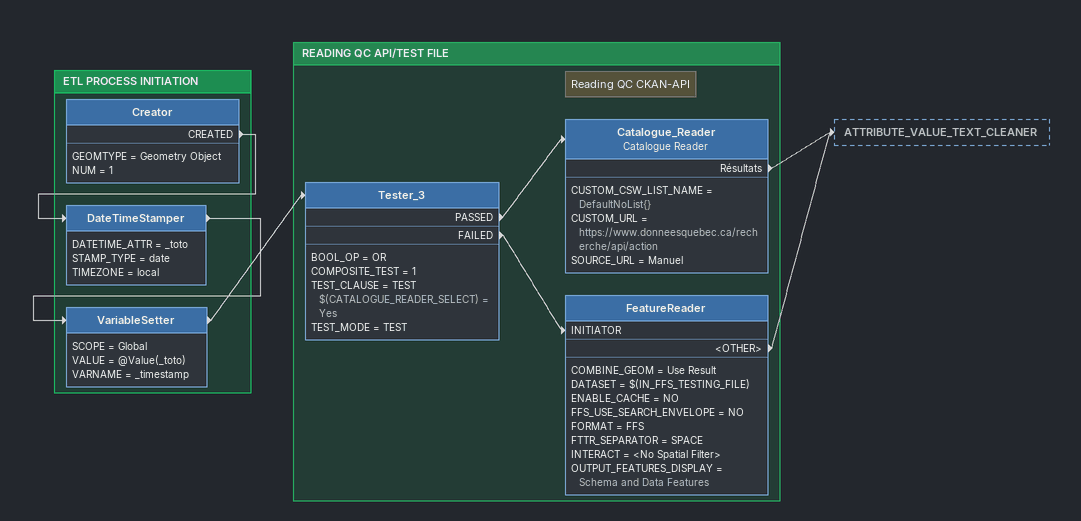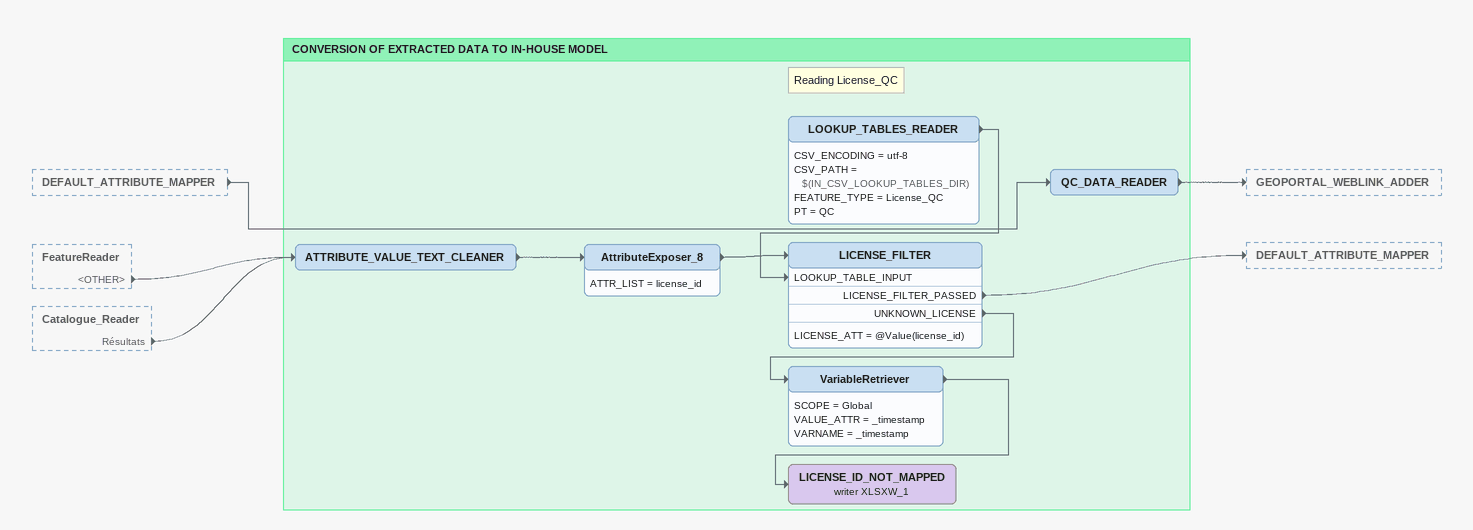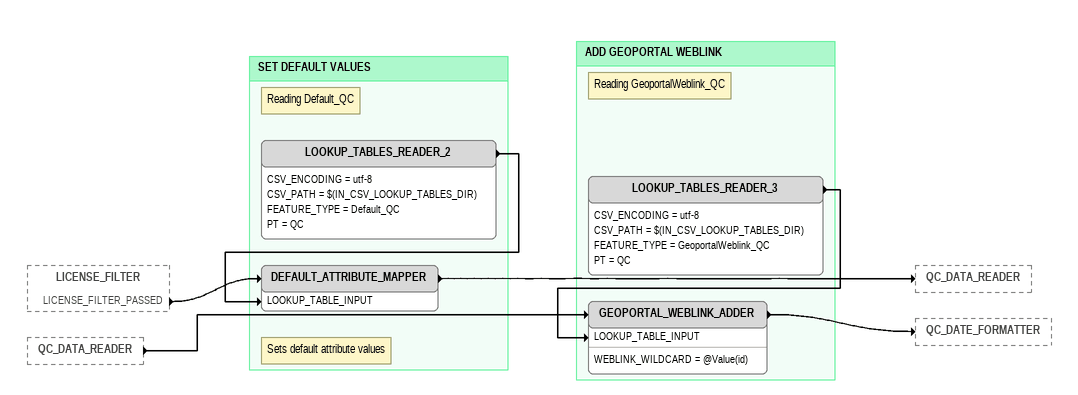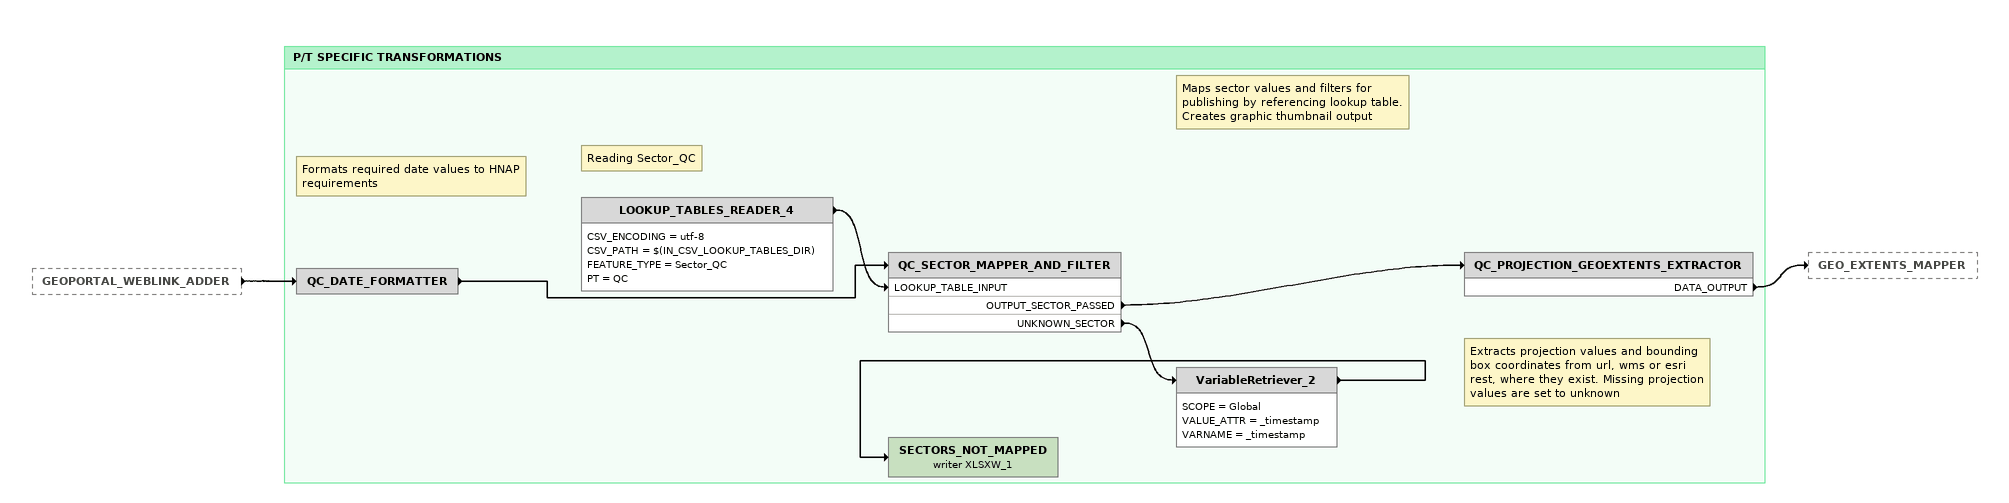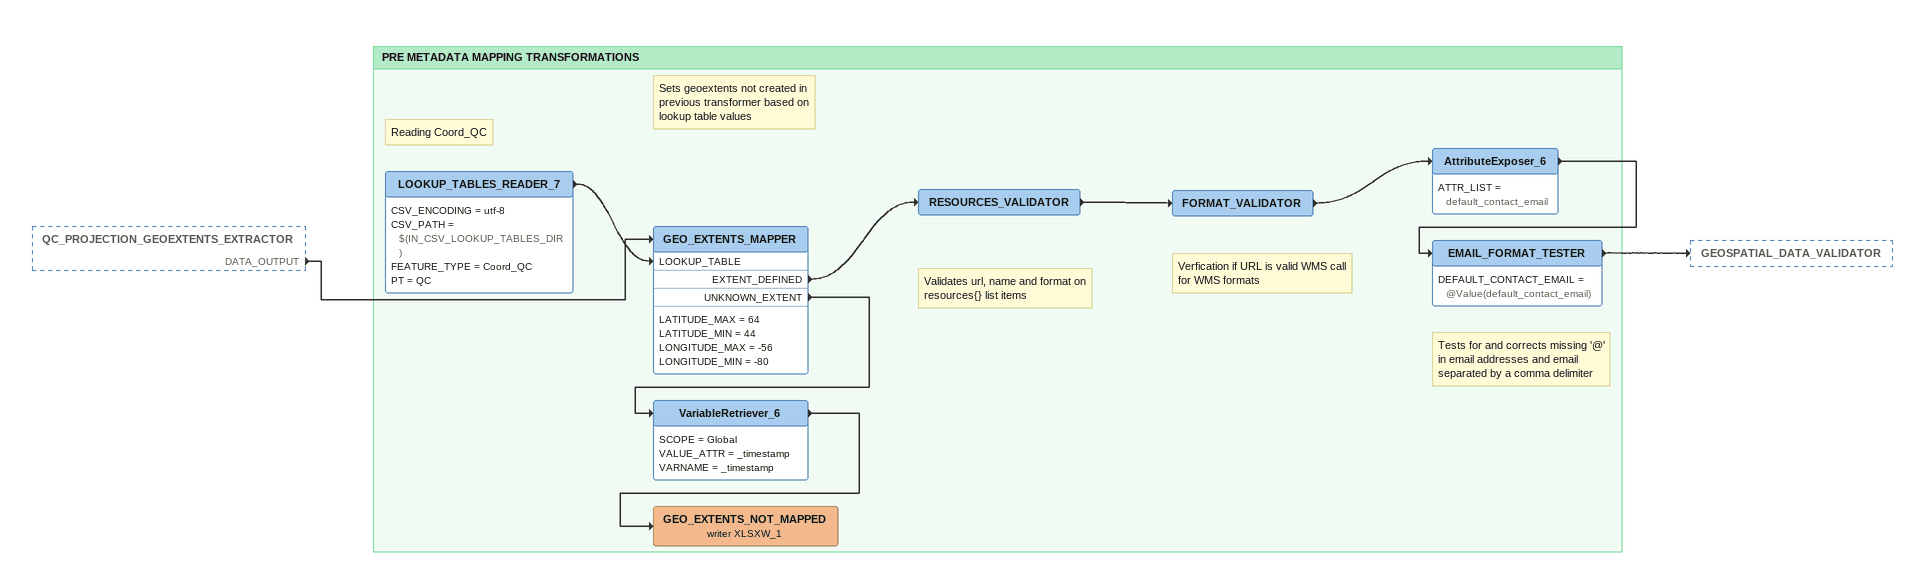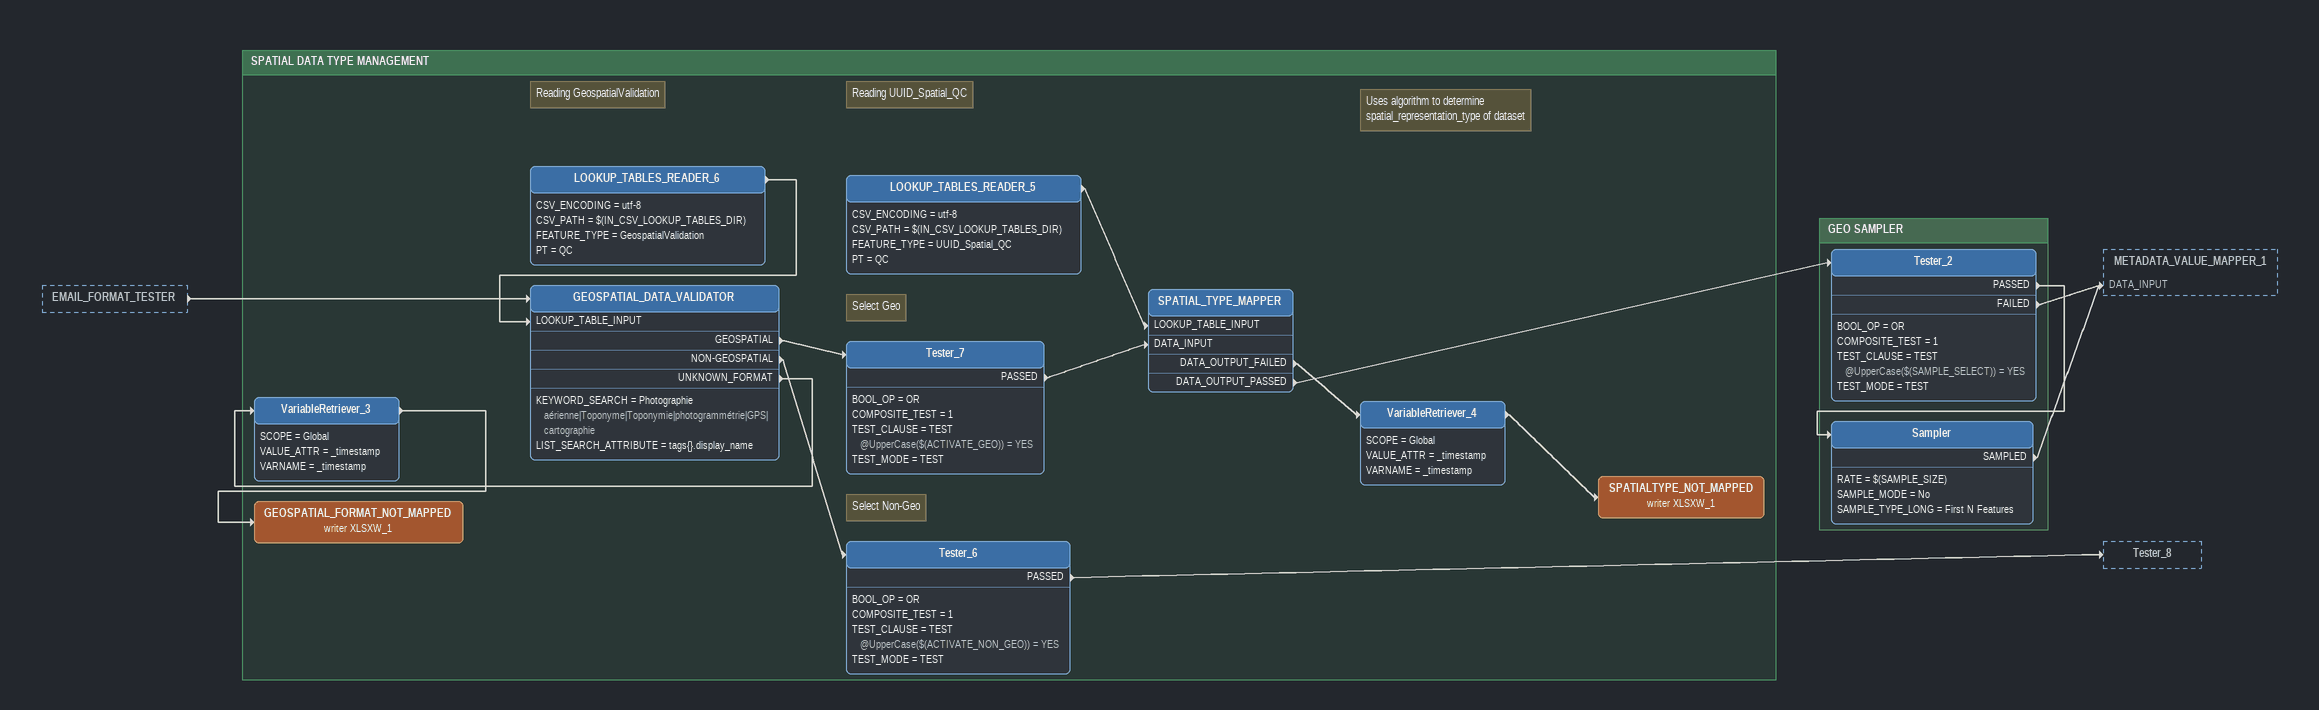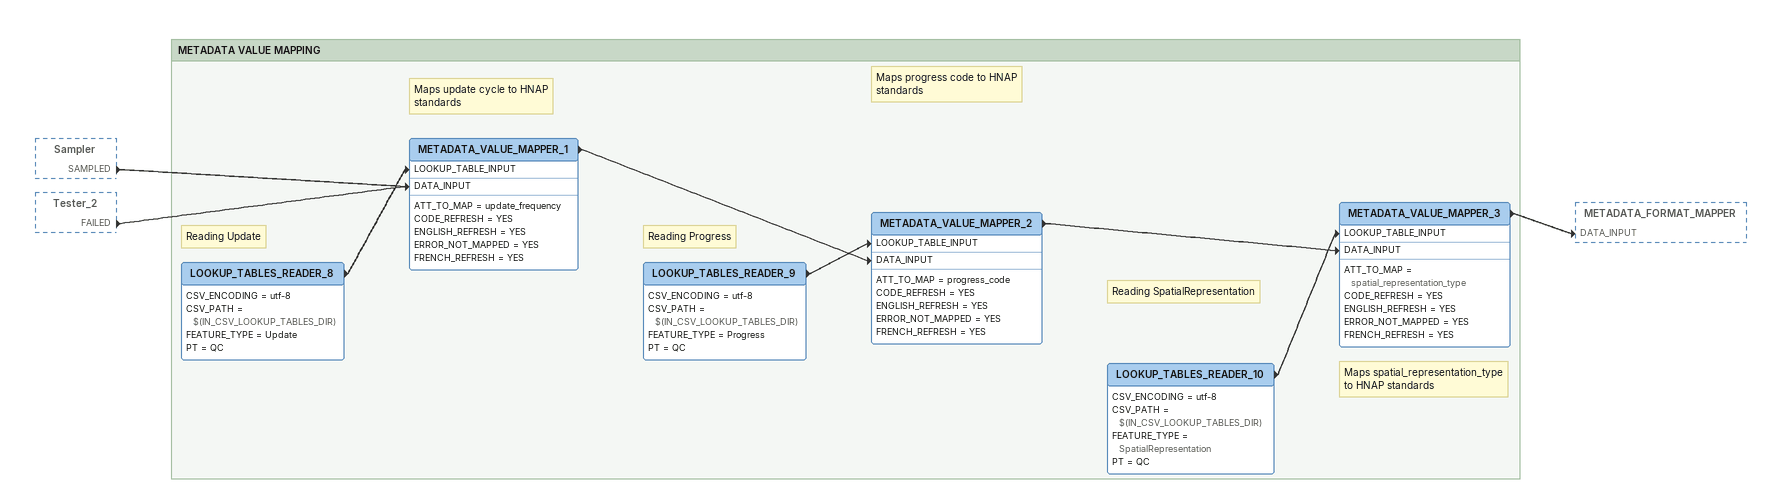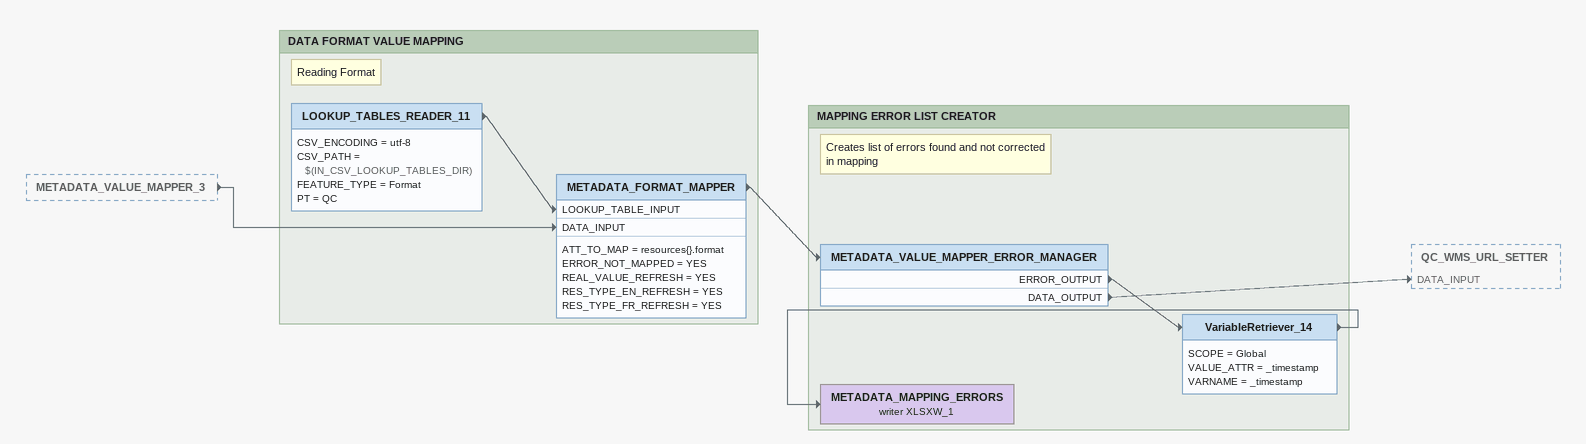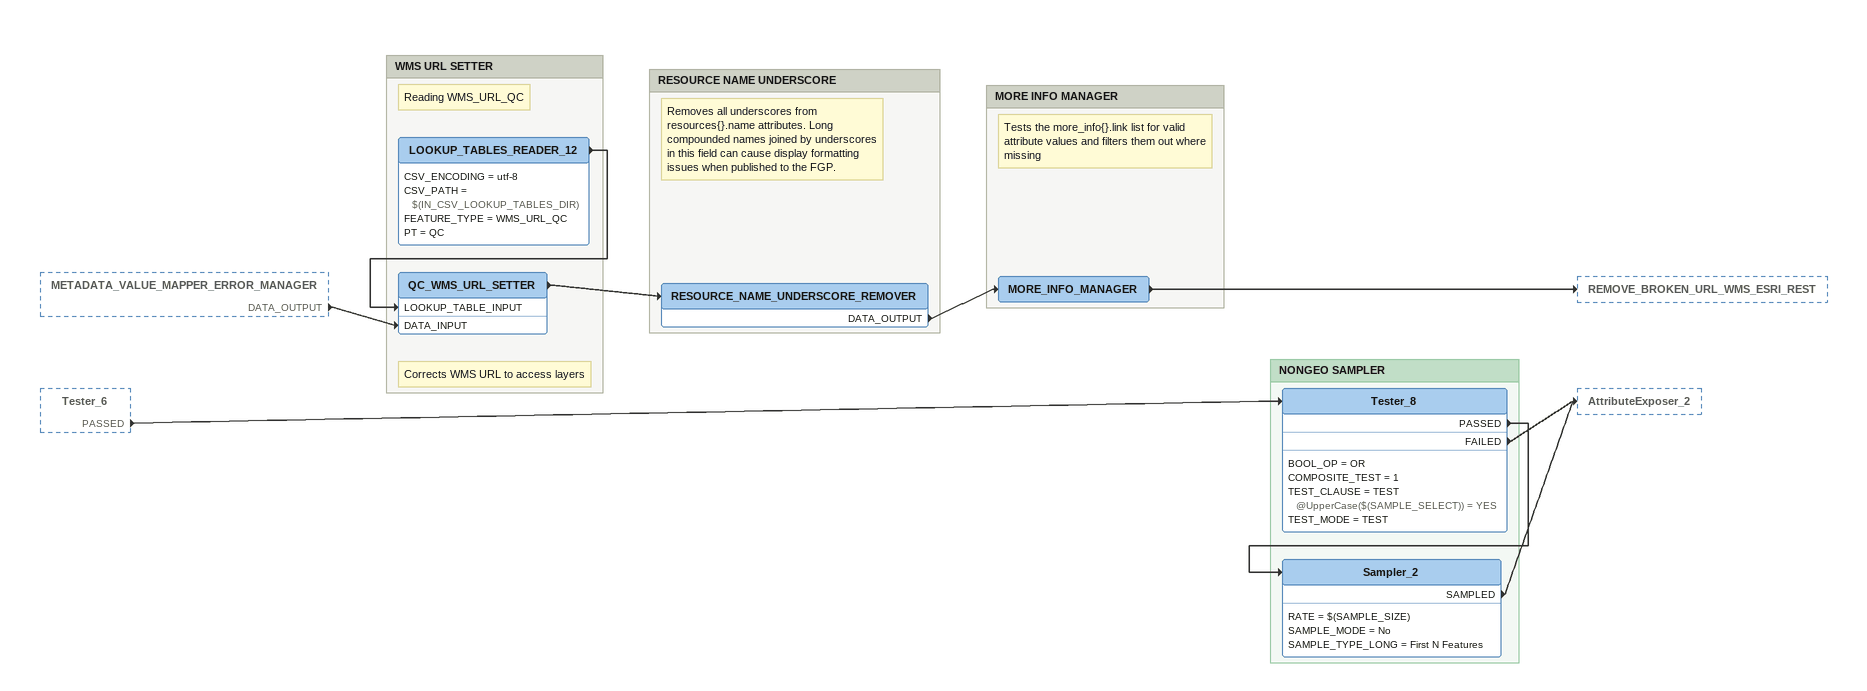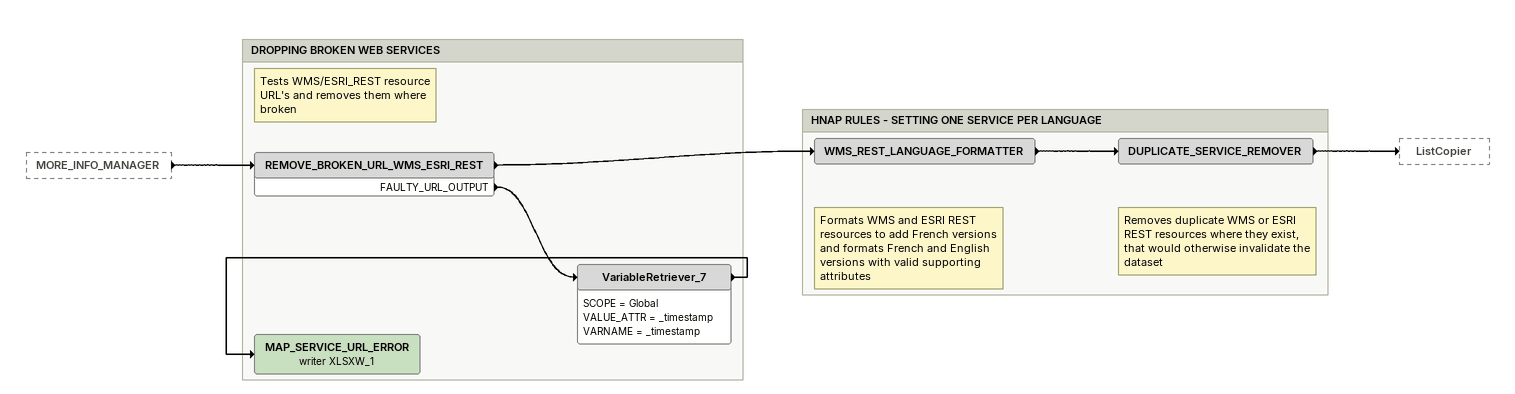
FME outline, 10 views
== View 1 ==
Bookmark: ETL PROCESS INITIATION
Creator
    GEOMTYPE = Geometry Object
    NUM = 1
    CREATED -> DateTimeStamper
DateTimeStamper
    DATETIME_ATTR = _toto
    STAMP_TYPE = date
    TIMEZONE = local
    -> VariableSetter
VariableSetter
    SCOPE = Global
    VALUE = @Value(_toto)
    VARNAME = _timestamp
    -> Tester_3

Bookmark: READING QC API/TEST FILE
Tester_3
    BOOL_OP = OR
    COMPOSITE_TEST = 1
    TEST_CLAUSE = TEST $(CATALOGUE_READER_SELECT) = Yes
    TEST_MODE = TEST
    PASSED -> Catalogue_Reader
    FAILED -> FeatureReader [INITIATOR]
Note: Reading QC CKAN-API
Catalogue_Reader: Catalogue Reader
    CUSTOM_CSW_LIST_NAME = DefaultNoList{}
    CUSTOM_URL = https://www.donneesquebec.ca/recherche/api/action
    SOURCE_URL = Manuel
    Résultats -> ATTRIBUTE_VALUE_TEXT_CLEANER
FeatureReader
    COMBINE_GEOM = Use Result
    DATASET = $(IN_FFS_TESTING_FILE)
    ENABLE_CACHE = NO
    FFS_USE_SEARCH_ENVELOPE = NO
    FORMAT = FFS
    FTTR_SEPARATOR = SPACE
    INTERACT = <No Spatial Filter>
    OUTPUT_FEATURES_DISPLAY = Schema and Data Features
    <OTHER> -> ATTRIBUTE_VALUE_TEXT_CLEANER

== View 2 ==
DEFAULT_ATTRIBUTE_MAPPER [outside]
    -> QC_DATA_READER
FeatureReader [outside]
    <OTHER> -> ATTRIBUTE_VALUE_TEXT_CLEANER
Catalogue_Reader [outside]
    Résultats -> ATTRIBUTE_VALUE_TEXT_CLEANER

Bookmark: CONVERSION OF EXTRACTED DATA TO IN-HOUSE MODEL
ATTRIBUTE_VALUE_TEXT_CLEANER
    -> AttributeExposer_8
AttributeExposer_8
    ATTR_LIST = license_id
    -> LICENSE_FILTER
Note: Reading License_QC
LOOKUP_TABLES_READER
    CSV_ENCODING = utf-8
    CSV_PATH = $(IN_CSV_LOOKUP_TABLES_DIR)
    FEATURE_TYPE = License_QC
    PT = QC
    -> LICENSE_FILTER [LOOKUP_TABLE_INPUT]
LICENSE_FILTER
    LICENSE_ATT = @Value(license_id)
    LICENSE_FILTER_PASSED -> DEFAULT_ATTRIBUTE_MAPPER
    UNKNOWN_LICENSE -> VariableRetriever
VariableRetriever
    SCOPE = Global
    VALUE_ATTR = _timestamp
    VARNAME = _timestamp
    -> LICENSE_ID_NOT_MAPPED (writer XLSXW_1)
LICENSE_ID_NOT_MAPPED (writer XLSXW_1)
QC_DATA_READER
    -> GEOPORTAL_WEBLINK_ADDER

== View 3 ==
LICENSE_FILTER [outside]
    LICENSE_FILTER_PASSED -> DEFAULT_ATTRIBUTE_MAPPER
QC_DATA_READER [outside]
    -> GEOPORTAL_WEBLINK_ADDER

Bookmark: SET DEFAULT VALUES
Note: Reading Default_QC
LOOKUP_TABLES_READER_2
    CSV_ENCODING = utf-8
    CSV_PATH = $(IN_CSV_LOOKUP_TABLES_DIR)
    FEATURE_TYPE = Default_QC
    PT = QC
    -> DEFAULT_ATTRIBUTE_MAPPER [LOOKUP_TABLE_INPUT]
Note: Sets default attribute values
DEFAULT_ATTRIBUTE_MAPPER
    -> QC_DATA_READER

Bookmark: ADD GEOPORTAL WEBLINK
Note: Reading GeoportalWeblink_QC
LOOKUP_TABLES_READER_3
    CSV_ENCODING = utf-8
    CSV_PATH = $(IN_CSV_LOOKUP_TABLES_DIR)
    FEATURE_TYPE = GeoportalWeblink_QC
    PT = QC
    -> GEOPORTAL_WEBLINK_ADDER [LOOKUP_TABLE_INPUT]
GEOPORTAL_WEBLINK_ADDER
    WEBLINK_WILDCARD = @Value(id)
    -> QC_DATE_FORMATTER

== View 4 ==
GEOPORTAL_WEBLINK_ADDER [outside]
    -> QC_DATE_FORMATTER

Bookmark: P/T SPECIFIC TRANSFORMATIONS
Note: Formats required date values to HNAP requirements
QC_DATE_FORMATTER
    -> QC_SECTOR_MAPPER_AND_FILTER
Note: Reading Sector_QC
LOOKUP_TABLES_READER_4
    CSV_ENCODING = utf-8
    CSV_PATH = $(IN_CSV_LOOKUP_TABLES_DIR)
    FEATURE_TYPE = Sector_QC
    PT = QC
    -> QC_SECTOR_MAPPER_AND_FILTER [LOOKUP_TABLE_INPUT]
Note: Maps sector values and filters for publishing by referencing lookup table. Creates graphic thumbnail output
QC_SECTOR_MAPPER_AND_FILTER
    OUTPUT_SECTOR_PASSED -> QC_PROJECTION_GEOEXTENTS_EXTRACTOR
    UNKNOWN_SECTOR -> VariableRetriever_2
Note: Extracts projection values and bounding box coordinates from url, wms or esri rest, where they exist. Missing projection values are set to unknown
QC_PROJECTION_GEOEXTENTS_EXTRACTOR
    DATA_OUTPUT -> GEO_EXTENTS_MAPPER
VariableRetriever_2
    SCOPE = Global
    VALUE_ATTR = _timestamp
    VARNAME = _timestamp
    -> SECTORS_NOT_MAPPED (writer XLSXW_1)
SECTORS_NOT_MAPPED (writer XLSXW_1)

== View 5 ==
QC_PROJECTION_GEOEXTENTS_EXTRACTOR [outside]
    DATA_OUTPUT -> GEO_EXTENTS_MAPPER

Bookmark: PRE METADATA MAPPING TRANSFORMATIONS
Note: Reading Coord_QC
LOOKUP_TABLES_READER_7
    CSV_ENCODING = utf-8
    CSV_PATH = $(IN_CSV_LOOKUP_TABLES_DIR)
    FEATURE_TYPE = Coord_QC
    PT = QC
    -> GEO_EXTENTS_MAPPER [LOOKUP_TABLE]
Note: Sets geoextents not created in previous transformer based on lookup table values
GEO_EXTENTS_MAPPER
    LATITUDE_MAX = 64
    LATITUDE_MIN = 44
    LONGITUDE_MAX = -56
    LONGITUDE_MIN = -80
    EXTENT_DEFINED -> RESOURCES_VALIDATOR
    UNKNOWN_EXTENT -> VariableRetriever_6
Note: Validates url, name and format on resources{} list items
RESOURCES_VALIDATOR
    -> FORMAT_VALIDATOR
Note: Verfication if URL is valid WMS call for WMS formats
FORMAT_VALIDATOR
    -> AttributeExposer_6
AttributeExposer_6
    ATTR_LIST = default_contact_email
    -> EMAIL_FORMAT_TESTER
Note: Tests for and corrects missing '@' in email addresses and email separated by a comma delimiter
EMAIL_FORMAT_TESTER
    DEFAULT_CONTACT_EMAIL = @Value(default_contact_email)
    -> GEOSPATIAL_DATA_VALIDATOR
VariableRetriever_6
    SCOPE = Global
    VALUE_ATTR = _timestamp
    VARNAME = _timestamp
    -> GEO_EXTENTS_NOT_MAPPED (writer XLSXW_1)
GEO_EXTENTS_NOT_MAPPED (writer XLSXW_1)

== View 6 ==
EMAIL_FORMAT_TESTER [outside]
    -> GEOSPATIAL_DATA_VALIDATOR

Bookmark: SPATIAL DATA TYPE MANAGEMENT
Note: Reading GeospatialValidation
LOOKUP_TABLES_READER_6
    CSV_ENCODING = utf-8
    CSV_PATH = $(IN_CSV_LOOKUP_TABLES_DIR)
    FEATURE_TYPE = GeospatialValidation
    PT = QC
    -> GEOSPATIAL_DATA_VALIDATOR [LOOKUP_TABLE_INPUT]
GEOSPATIAL_DATA_VALIDATOR
    KEYWORD_SEARCH = Photographie aérienne|Toponyme|Toponymie|photogrammétrie|GPS|cartographie
    LIST_SEARCH_ATTRIBUTE = tags{}.display_name
    GEOSPATIAL -> Tester_7
    NON-GEOSPATIAL -> Tester_6
    UNKNOWN_FORMAT -> VariableRetriever_3
Note: Select Geo
Tester_7
    BOOL_OP = OR
    COMPOSITE_TEST = 1
    TEST_CLAUSE = TEST @UpperCase($(ACTIVATE_GEO)) = YES
    TEST_MODE = TEST
    PASSED -> SPATIAL_TYPE_MAPPER [DATA_INPUT]
VariableRetriever_3
    SCOPE = Global
    VALUE_ATTR = _timestamp
    VARNAME = _timestamp
    -> GEOSPATIAL_FORMAT_NOT_MAPPED (writer XLSXW_1)
GEOSPATIAL_FORMAT_NOT_MAPPED (writer XLSXW_1)
Note: Select Non-Geo
Tester_6
    BOOL_OP = OR
    COMPOSITE_TEST = 1
    TEST_CLAUSE = TEST @UpperCase($(ACTIVATE_NON_GEO)) = YES
    TEST_MODE = TEST
    PASSED -> Tester_8
Note: Reading UUID_Spatial_QC
LOOKUP_TABLES_READER_5
    CSV_ENCODING = utf-8
    CSV_PATH = $(IN_CSV_LOOKUP_TABLES_DIR)
    FEATURE_TYPE = UUID_Spatial_QC
    PT = QC
    -> SPATIAL_TYPE_MAPPER [LOOKUP_TABLE_INPUT]
Note: Uses algorithm to determine spatial_representation_type of dataset
SPATIAL_TYPE_MAPPER
    DATA_OUTPUT_FAILED -> VariableRetriever_4
    DATA_OUTPUT_PASSED -> Tester_2
VariableRetriever_4
    SCOPE = Global
    VALUE_ATTR = _timestamp
    VARNAME = _timestamp
    -> SPATIALTYPE_NOT_MAPPED (writer XLSXW_1)
SPATIALTYPE_NOT_MAPPED (writer XLSXW_1)

Bookmark: GEO SAMPLER
Tester_2
    BOOL_OP = OR
    COMPOSITE_TEST = 1
    TEST_CLAUSE = TEST @UpperCase($(SAMPLE_SELECT)) = YES
    TEST_MODE = TEST
    PASSED -> Sampler
    FAILED -> METADATA_VALUE_MAPPER_1 [DATA_INPUT]
Sampler
    RATE = $(SAMPLE_SIZE)
    SAMPLE_MODE = No
    SAMPLE_TYPE_LONG = First N Features
    SAMPLED -> METADATA_VALUE_MAPPER_1 [DATA_INPUT]

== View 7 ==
Sampler [outside]
    SAMPLED -> METADATA_VALUE_MAPPER_1 [DATA_INPUT]
Tester_2 [outside]
    FAILED -> METADATA_VALUE_MAPPER_1 [DATA_INPUT]

Bookmark: METADATA VALUE MAPPING
Note: Reading Update
LOOKUP_TABLES_READER_8
    CSV_ENCODING = utf-8
    CSV_PATH = $(IN_CSV_LOOKUP_TABLES_DIR)
    FEATURE_TYPE = Update
    PT = QC
    -> METADATA_VALUE_MAPPER_1 [LOOKUP_TABLE_INPUT]
Note: Maps update cycle to HNAP standards
METADATA_VALUE_MAPPER_1
    ATT_TO_MAP = update_frequency
    CODE_REFRESH = YES
    ENGLISH_REFRESH = YES
    ERROR_NOT_MAPPED = YES
    FRENCH_REFRESH = YES
    -> METADATA_VALUE_MAPPER_2 [DATA_INPUT]
Note: Reading Progress
LOOKUP_TABLES_READER_9
    CSV_ENCODING = utf-8
    CSV_PATH = $(IN_CSV_LOOKUP_TABLES_DIR)
    FEATURE_TYPE = Progress
    PT = QC
    -> METADATA_VALUE_MAPPER_2 [LOOKUP_TABLE_INPUT]
Note: Maps progress code to HNAP standards
METADATA_VALUE_MAPPER_2
    ATT_TO_MAP = progress_code
    CODE_REFRESH = YES
    ENGLISH_REFRESH = YES
    ERROR_NOT_MAPPED = YES
    FRENCH_REFRESH = YES
    -> METADATA_VALUE_MAPPER_3 [DATA_INPUT]
Note: Reading SpatialRepresentation
LOOKUP_TABLES_READER_10
    CSV_ENCODING = utf-8
    CSV_PATH = $(IN_CSV_LOOKUP_TABLES_DIR)
    FEATURE_TYPE = SpatialRepresentation
    PT = QC
    -> METADATA_VALUE_MAPPER_3 [LOOKUP_TABLE_INPUT]
Note: Maps spatial_representation_type to HNAP standards
METADATA_VALUE_MAPPER_3
    ATT_TO_MAP = spatial_representation_type
    CODE_REFRESH = YES
    ENGLISH_REFRESH = YES
    ERROR_NOT_MAPPED = YES
    FRENCH_REFRESH = YES
    -> METADATA_FORMAT_MAPPER [DATA_INPUT]

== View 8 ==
METADATA_VALUE_MAPPER_3 [outside]
    -> METADATA_FORMAT_MAPPER [DATA_INPUT]

Bookmark: DATA FORMAT VALUE MAPPING
Note: Reading Format
LOOKUP_TABLES_READER_11
    CSV_ENCODING = utf-8
    CSV_PATH = $(IN_CSV_LOOKUP_TABLES_DIR)
    FEATURE_TYPE = Format
    PT = QC
    -> METADATA_FORMAT_MAPPER [LOOKUP_TABLE_INPUT]
METADATA_FORMAT_MAPPER
    ATT_TO_MAP = resources{}.format
    ERROR_NOT_MAPPED = YES
    REAL_VALUE_REFRESH = YES
    RES_TYPE_EN_REFRESH = YES
    RES_TYPE_FR_REFRESH = YES
    -> METADATA_VALUE_MAPPER_ERROR_MANAGER

Bookmark: MAPPING ERROR LIST CREATOR
Note: Creates list of errors found and not corrected in mapping
METADATA_VALUE_MAPPER_ERROR_MANAGER
    ERROR_OUTPUT -> VariableRetriever_14
    DATA_OUTPUT -> QC_WMS_URL_SETTER [DATA_INPUT]
VariableRetriever_14
    SCOPE = Global
    VALUE_ATTR = _timestamp
    VARNAME = _timestamp
    -> METADATA_MAPPING_ERRORS (writer XLSXW_1)
METADATA_MAPPING_ERRORS (writer XLSXW_1)

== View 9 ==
METADATA_VALUE_MAPPER_ERROR_MANAGER [outside]
    DATA_OUTPUT -> QC_WMS_URL_SETTER [DATA_INPUT]
Tester_6 [outside]
    PASSED -> Tester_8

Bookmark: NONGEO SAMPLER
Tester_8
    BOOL_OP = OR
    COMPOSITE_TEST = 1
    TEST_CLAUSE = TEST @UpperCase($(SAMPLE_SELECT)) = YES
    TEST_MODE = TEST
    PASSED -> Sampler_2
    FAILED -> AttributeExposer_2
Sampler_2
    RATE = $(SAMPLE_SIZE)
    SAMPLE_MODE = No
    SAMPLE_TYPE_LONG = First N Features
    SAMPLED -> AttributeExposer_2

Bookmark: WMS URL SETTER
Note: Reading WMS_URL_QC
LOOKUP_TABLES_READER_12
    CSV_ENCODING = utf-8
    CSV_PATH = $(IN_CSV_LOOKUP_TABLES_DIR)
    FEATURE_TYPE = WMS_URL_QC
    PT = QC
    -> QC_WMS_URL_SETTER [LOOKUP_TABLE_INPUT]
Note: Corrects WMS URL to access layers
QC_WMS_URL_SETTER
    -> RESOURCE_NAME_UNDERSCORE_REMOVER

Bookmark: RESOURCE NAME UNDERSCORE
Note: Removes all underscores from resources{}.name attributes. Long compounded names joined by underscores in this field can cause display formatting issues when published to the FGP.
RESOURCE_NAME_UNDERSCORE_REMOVER
    DATA_OUTPUT -> MORE_INFO_MANAGER

Bookmark: MORE INFO MANAGER
Note: Tests the more_info{}.link list for valid attribute values and filters them out where missing
MORE_INFO_MANAGER
    -> REMOVE_BROKEN_URL_WMS_ESRI_REST

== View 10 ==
MORE_INFO_MANAGER [outside]
    -> REMOVE_BROKEN_URL_WMS_ESRI_REST

Bookmark: DROPPING BROKEN WEB SERVICES
Note: Tests WMS/ESRI_REST resource URL's and removes them where broken
REMOVE_BROKEN_URL_WMS_ESRI_REST
    -> WMS_REST_LANGUAGE_FORMATTER
    FAULTY_URL_OUTPUT -> VariableRetriever_7
VariableRetriever_7
    SCOPE = Global
    VALUE_ATTR = _timestamp
    VARNAME = _timestamp
    -> MAP_SERVICE_URL_ERROR (writer XLSXW_1)
MAP_SERVICE_URL_ERROR (writer XLSXW_1)

Bookmark: HNAP RULES - SETTING ONE SERVICE PER LANGUAGE
Note: Formats WMS and ESRI REST resources to add French versions and formats French and English versions with valid supporting attributes
WMS_REST_LANGUAGE_FORMATTER
    -> DUPLICATE_SERVICE_REMOVER
Note: Removes duplicate WMS or ESRI REST resources where they exist, that would otherwise invalidate the dataset
DUPLICATE_SERVICE_REMOVER
    -> ListCopier
